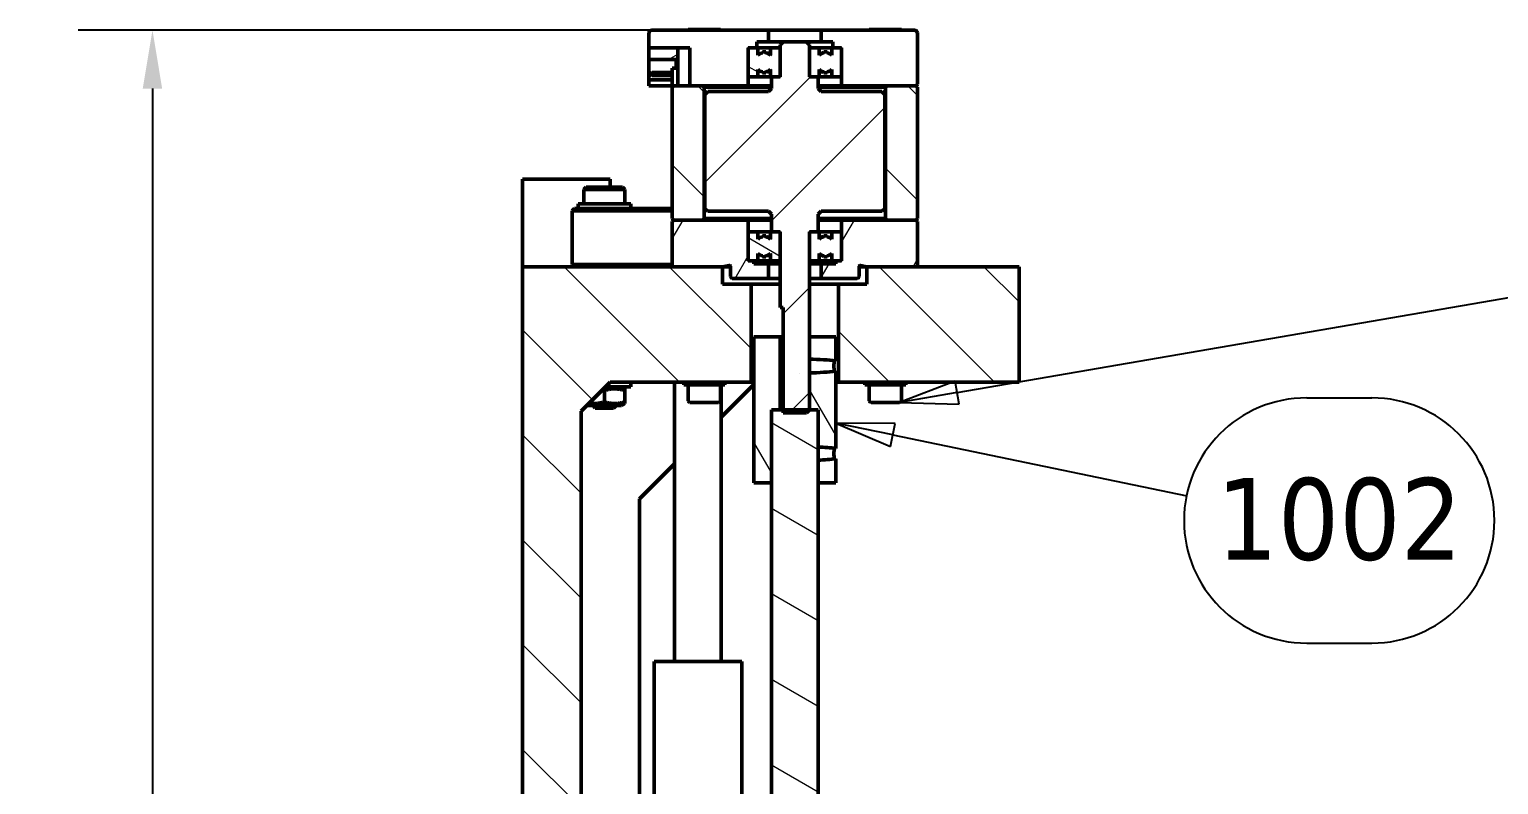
# Model space of a CAD drawing. Header units: millimetres. Extents: x -1205 to 1680, y -1175 to 1188.
# Drawn here: x 684.9 to 936.4, y 877 to 1006.4 of the extents above; entities that cross this region are included whole.
import ezdxf

# ---------------------------------------------------------------- set-up
doc = ezdxf.new("R2010")
doc.units = ezdxf.units.MM
doc.header["$LTSCALE"] = 4
for name, color, linetype, lineweight in [('Dimension (ISO)', 7, 'Continuous', 25), ('Hatch (ISO)', 7, 'Continuous', 18), ('Symbol (ISO)', 7, 'Continuous', 25), ('Visible (ISO)', 7, 'Continuous', 50)]:
    doc.layers.add(name, color=color, linetype=linetype, lineweight=lineweight)
doc.styles.add('Note Text (ISO)', font='tahoma.ttf')
doc.dimstyles.new('Default - Method 1b (ISO)', dxfattribs={"dimscale": 4, "dimtxt": 3.5, "dimasz": 2.5, "dimexe": 3.175, "dimexo": 0, "dimgap": 0.762, "dimtad": 1, "dimtoh": 1, "dimrnd": 1e-08, "dimtxsty": 'Note Text (ISO)', "dimcen": 0.09, "dimdle": 10, "dimclrd": 256, "dimclre": 256, "dimclrt": 256, "dimazin": 2, "dimtfac": 1, "dimtmove": 0, "dimatfit": 3, "dimfxl": 0, "dimtolj": 1, "dimlwd": -1, "dimlwe": -1, "dimarcsym": 0})
pattern_1 = [(150.0002, (0, 0), (-6.34995, -10.99855), [])]
pattern_2 = [(135.0002, (0, 0), (-8.98022, -8.98029), [])]

# ---------------------------------------------------------------- blocks, each defined once
blk = doc.blocks.new('Balloon19')
at = {"layer": 'Symbol (ISO)'}
for p, q in [((225.894, 235.813), (228.681, 235.813)), ((208.183, 234.227), (205.735, 234.734)), ((208.285, 234.717), (205.735, 234.734)), ((205.735, 234.734), (208.082, 233.738)), ((208.082, 233.738), (208.285, 234.717)), ((208.183, 234.227), (220.764, 231.624)), ((225.894, 225.313), (228.681, 225.313))]:
    blk.add_line(p, q, dxfattribs=at)
at = {"layer": 'Symbol (ISO)', "flags": 128}
blk.add_lwpolyline([(208.285, 234.717), (205.735, 234.734)], dxfattribs=at)
at = {"layer": 'Symbol (ISO)'}
for centre, start, end in [((225.894, 230.563), 90, 270), ((228.681, 230.563), 270, 90)]:
    blk.add_arc(centre, 5.25, start, end, dxfattribs=at)
blk.add_solid([(208.285, 234.717), (205.735, 234.734), (208.082, 233.738), (208.285, 234.717)], dxfattribs=at)
at = {"layer": 'Symbol (ISO)', "insert": (227.288, 230.6), "char_height": 3.5, "attachment_point": 5, "style": 'Note Text (ISO)'}
blk.add_mtext('1002', dxfattribs=at)
blk = doc.blocks.new('*D33')
at = {"layer": 'Defpoints', "color": 0}
for p in [(820.44, 1006.21), (705.97, 664.71), (848.54, 664.71)]:
    blk.add_point(p, dxfattribs=at)
at = {"layer": 'Dimension (ISO)'}
for p, q in [((820.44, 1006.21), (693.27, 1006.21)), ((705.97, 996.21), (705.97, 674.71)), ((848.54, 664.71), (693.27, 664.71))]:
    blk.add_line(p, q, dxfattribs=at)
for points in [[(704.3, 996.21), (707.63, 996.21), (705.97, 1006.21)], [(704.3, 674.71), (707.63, 674.71), (705.97, 664.71)]]:
    blk.add_solid(points, dxfattribs=at)
at = {"layer": 'Dimension (ISO)', "insert": (685.15, 812.48), "char_height": 14, "attachment_point": 1, "rotation": 90, "style": 'Note Text (ISO)'}
blk.add_mtext('\\A1;341,5', dxfattribs=at)
blk = doc.blocks.new('Balloon28')
at = {"layer": 'Symbol (ISO)'}
for p, q in [((241, 246.469), (243.794, 246.469)), ((254.294, 246.469), (257.081, 246.469)), ((210.937, 236.039), (235.828, 240.328)), ((210.852, 236.532), (208.473, 235.615)), ((211.021, 235.546), (210.852, 236.532)), ((210.937, 236.039), (208.473, 235.615)), ((241, 235.969), (243.794, 235.969)), ((254.294, 235.969), (257.081, 235.969)), ((208.473, 235.615), (211.021, 235.546))]:
    blk.add_line(p, q, dxfattribs=at)
at = {"layer": 'Symbol (ISO)', "flags": 128}
blk.add_lwpolyline([(210.852, 236.532), (208.473, 235.615)], dxfattribs=at)
at = {"layer": 'Symbol (ISO)'}
for centre, start, end in [((241, 241.219), 90, 270), ((243.794, 241.219), 270, 90), ((254.294, 241.219), 90, 270), ((257.081, 241.219), 270, 90)]:
    blk.add_arc(centre, 5.25, start, end, dxfattribs=at)
blk.add_solid([(210.852, 236.532), (208.473, 235.615), (211.021, 235.546), (210.852, 236.532)], dxfattribs=at)
at = {"layer": 'Symbol (ISO)', "char_height": 3.5, "attachment_point": 5, "style": 'Note Text (ISO)'}
for s, insert in [('2008', (242.397, 241.259)), ('2005', (255.687, 241.256))]:
    blk.add_mtext(s, dxfattribs=dict(at, insert=insert))

msp = doc.modelspace()

# ---------------------------------------------------------------- hatches: boundary and pattern name
at = {"layer": 'Hatch (ISO)'}
h = msp.add_hatch(dxfattribs=at)
h.set_pattern_fill('ANSI31', color=256, scale=101.6, style=0)
h.set_pattern_definition([(45, (0, 0), (-8.98026, 8.98026), [])])
h.paths.add_polyline_path([(811.941, 974.709), (811.941, 971.709), (813.441, 971.709), (813.441, 958.709), (813.941, 958.709), (813.941, 941.209), (813.941, 940.709), (817.941, 940.709), (818.441, 941.209), (818.441, 947.518), (818.441, 949.9), (818.441, 953.709), (818.441, 971.709), (819.941, 971.709), (819.941, 974.709), (820.441, 975.209), (830.841, 975.209), (831.341, 975.709), (831.341, 995.209), (830.841, 995.709), (820.441, 995.709), (819.941, 996.209), (819.941, 998.209), (818.441, 998.209), (818.441, 1003.709), (817.941, 1004.209), (813.941, 1004.209), (813.441, 1003.709), (813.441, 998.209), (811.941, 998.209), (811.941, 996.209), (811.441, 995.709), (801.041, 995.709), (800.541, 995.209), (800.541, 975.709), (801.041, 975.209), (811.441, 975.209)])
h = msp.add_hatch(dxfattribs=at)
h.set_pattern_fill('ANSI31', color=256, scale=101.6, angle=-14.99998, style=0)
h.set_pattern_definition([(30, (0, 0), (-6.35, 10.99852), [])])
h.paths.add_polyline_path([(790.941, 1003.209), (790.941, 1001.209), (795.641, 1001.209), (795.641, 999.709), (794.941, 999.709), (794.941, 996.709), (795.191, 996.709), (795.941, 996.709), (795.941, 1003.209)])
h = msp.add_hatch(dxfattribs=at)
h.set_pattern_fill('ANSI31', color=256, scale=101.6, angle=105.00025, style=0)
h.set_pattern_definition(pattern_1)
edge = h.paths.add_edge_path()
edge.add_line((820.091, 971.709), (819.941, 971.709))
edge.add_line((819.941, 971.709), (818.741, 971.709))
edge.add_ellipse((818.741, 971.409), major_axis=(-0.3, 0), ratio=1, start_angle=270, end_angle=360)
edge.add_line((818.441, 971.409), (818.441, 967.009))
edge.add_ellipse((818.741, 967.009), major_axis=(0, -0.3), ratio=1, start_angle=270, end_angle=360)
edge.add_line((818.741, 966.709), (820.091, 966.709))
edge.add_line((820.091, 966.709), (820.091, 967.979))
edge.add_ellipse((821.191, 969.209), major_axis=(1.23, -1.1), ratio=1, start_angle=270, end_angle=302.21625)
edge.add_line((820.916, 967.582), (820.916, 967.415))
edge.add_ellipse((821.191, 969.209), major_axis=(1.794, -0.275), ratio=1, start_angle=270, end_angle=287.42948)
edge.add_line((821.466, 967.415), (821.466, 967.582))
edge.add_ellipse((821.191, 969.209), major_axis=(1.627, 0.275), ratio=1, start_angle=270, end_angle=302.21625)
edge.add_line((822.291, 967.979), (822.291, 966.709))
edge.add_line((822.291, 966.709), (822.941, 966.709))
edge.add_line((822.941, 966.709), (823.641, 966.709))
edge.add_ellipse((823.641, 967.009), major_axis=(0.3, 0), ratio=1, start_angle=270, end_angle=360)
edge.add_line((823.941, 967.009), (823.941, 971.409))
edge.add_ellipse((823.641, 971.409), major_axis=(0, 0.3), ratio=1, start_angle=270, end_angle=360)
edge.add_line((823.641, 971.709), (822.291, 971.709))
edge.add_line((822.291, 971.709), (822.291, 970.439))
edge.add_ellipse((821.191, 969.209), major_axis=(-1.23, 1.1), ratio=1, start_angle=270, end_angle=302.21625)
edge.add_line((821.466, 970.836), (821.466, 971.003))
edge.add_ellipse((821.191, 969.209), major_axis=(-1.794, 0.275), ratio=1, start_angle=270, end_angle=287.42948)
edge.add_line((820.916, 971.003), (820.916, 970.836))
edge.add_ellipse((821.191, 969.209), major_axis=(-1.627, -0.275), ratio=1, start_angle=270, end_angle=302.21625)
edge.add_line((820.091, 970.439), (820.091, 971.709))
edge = h.paths.add_edge_path()
edge.add_ellipse((810.691, 969.209), major_axis=(1.23, -1.1), ratio=1, start_angle=270, end_angle=302.21625)
edge.add_line((810.416, 967.582), (810.416, 967.415))
edge.add_ellipse((810.691, 969.209), major_axis=(1.794, -0.275), ratio=1, start_angle=270, end_angle=287.42948)
edge.add_line((810.966, 967.415), (810.966, 967.582))
edge.add_ellipse((810.691, 969.209), major_axis=(1.627, 0.275), ratio=1, start_angle=270, end_angle=302.21625)
edge.add_line((811.791, 967.979), (811.791, 966.709))
edge.add_line((811.791, 966.709), (813.141, 966.709))
edge.add_ellipse((813.141, 967.009), major_axis=(0.3, 0), ratio=1, start_angle=270, end_angle=360)
edge.add_line((813.441, 967.009), (813.441, 971.409))
edge.add_ellipse((813.141, 971.409), major_axis=(0, 0.3), ratio=1, start_angle=270, end_angle=360)
edge.add_line((813.141, 971.709), (811.941, 971.709))
edge.add_line((811.941, 971.709), (811.791, 971.709))
edge.add_line((811.791, 971.709), (811.791, 970.439))
edge.add_ellipse((810.691, 969.209), major_axis=(-1.23, 1.1), ratio=1, start_angle=270, end_angle=302.21625)
edge.add_line((810.966, 970.836), (810.966, 971.003))
edge.add_ellipse((810.691, 969.209), major_axis=(-1.794, 0.275), ratio=1, start_angle=270, end_angle=287.42948)
edge.add_line((810.416, 971.003), (810.416, 970.836))
edge.add_ellipse((810.691, 969.209), major_axis=(-1.627, -0.275), ratio=1, start_angle=270, end_angle=302.21625)
edge.add_line((809.591, 970.439), (809.591, 971.709))
edge.add_line((809.591, 971.709), (808.241, 971.709))
edge.add_ellipse((808.241, 971.409), major_axis=(-0.3, 0), ratio=1, start_angle=270, end_angle=360)
edge.add_line((807.941, 971.409), (807.941, 967.009))
edge.add_ellipse((808.241, 967.009), major_axis=(0, -0.3), ratio=1, start_angle=270, end_angle=360)
edge.add_line((808.241, 966.709), (808.941, 966.709))
edge.add_line((808.941, 966.709), (809.591, 966.709))
edge.add_line((809.591, 966.709), (809.591, 967.979))
edge = h.paths.add_edge_path()
edge.add_line((811.791, 1003.209), (811.791, 1001.939))
edge.add_ellipse((810.691, 1000.709), major_axis=(-1.23, 1.1), ratio=1, start_angle=270, end_angle=302.21625)
edge.add_line((810.966, 1002.336), (810.966, 1002.503))
edge.add_ellipse((810.691, 1000.709), major_axis=(-1.794, 0.275), ratio=1, start_angle=270, end_angle=287.42948)
edge.add_line((810.416, 1002.503), (810.416, 1002.336))
edge.add_ellipse((810.691, 1000.709), major_axis=(-1.627, -0.275), ratio=1, start_angle=270, end_angle=302.21625)
edge.add_line((809.591, 1001.939), (809.591, 1003.209))
edge.add_line((809.591, 1003.209), (809.441, 1003.209))
edge.add_line((809.441, 1003.209), (808.241, 1003.209))
edge.add_ellipse((808.241, 1002.909), major_axis=(-0.3, 0), ratio=1, start_angle=270, end_angle=360)
edge.add_line((807.941, 1002.909), (807.941, 998.509))
edge.add_ellipse((808.241, 998.509), major_axis=(0, -0.3), ratio=1, start_angle=270, end_angle=360)
edge.add_line((808.241, 998.209), (809.591, 998.209))
edge.add_line((809.591, 998.209), (809.591, 999.479))
edge.add_ellipse((810.691, 1000.709), major_axis=(1.23, -1.1), ratio=1, start_angle=270, end_angle=302.21625)
edge.add_line((810.416, 999.082), (810.416, 998.915))
edge.add_ellipse((810.691, 1000.709), major_axis=(1.794, -0.275), ratio=1, start_angle=270, end_angle=287.42948)
edge.add_line((810.966, 998.915), (810.966, 999.082))
edge.add_ellipse((810.691, 1000.709), major_axis=(1.627, 0.275), ratio=1, start_angle=270, end_angle=302.21625)
edge.add_line((811.791, 999.479), (811.791, 998.209))
edge.add_line((811.791, 998.209), (811.941, 998.209))
edge.add_line((811.941, 998.209), (813.141, 998.209))
edge.add_ellipse((813.141, 998.509), major_axis=(0.3, 0), ratio=1, start_angle=270, end_angle=360)
edge.add_line((813.441, 998.509), (813.441, 1002.909))
edge.add_ellipse((813.141, 1002.909), major_axis=(0, 0.3), ratio=1, start_angle=270, end_angle=360)
edge.add_line((813.141, 1003.209), (811.791, 1003.209))
edge = h.paths.add_edge_path()
edge.add_line((820.091, 1001.939), (820.091, 1003.209))
edge.add_line((820.091, 1003.209), (818.741, 1003.209))
edge.add_ellipse((818.741, 1002.909), major_axis=(-0.3, 0), ratio=1, start_angle=270, end_angle=360)
edge.add_line((818.441, 1002.909), (818.441, 998.509))
edge.add_ellipse((818.741, 998.509), major_axis=(0, -0.3), ratio=1, start_angle=270, end_angle=360)
edge.add_line((818.741, 998.209), (819.941, 998.209))
edge.add_line((819.941, 998.209), (820.091, 998.209))
edge.add_line((820.091, 998.209), (820.091, 999.479))
edge.add_ellipse((821.191, 1000.709), major_axis=(1.23, -1.1), ratio=1, start_angle=270, end_angle=302.21625)
edge.add_line((820.916, 999.082), (820.916, 998.915))
edge.add_ellipse((821.191, 1000.709), major_axis=(1.794, -0.275), ratio=1, start_angle=270, end_angle=287.42948)
edge.add_line((821.466, 998.915), (821.466, 999.082))
edge.add_ellipse((821.191, 1000.709), major_axis=(1.627, 0.275), ratio=1, start_angle=270, end_angle=302.21625)
edge.add_line((822.291, 999.479), (822.291, 998.209))
edge.add_line((822.291, 998.209), (823.641, 998.209))
edge.add_ellipse((823.641, 998.509), major_axis=(0.3, 0), ratio=1, start_angle=270, end_angle=360)
edge.add_line((823.941, 998.509), (823.941, 1002.909))
edge.add_ellipse((823.641, 1002.909), major_axis=(0, 0.3), ratio=1, start_angle=270, end_angle=360)
edge.add_line((823.641, 1003.209), (822.441, 1003.209))
edge.add_line((822.441, 1003.209), (822.291, 1003.209))
edge.add_line((822.291, 1003.209), (822.291, 1001.939))
edge.add_ellipse((821.191, 1000.709), major_axis=(-1.23, 1.1), ratio=1, start_angle=270, end_angle=302.21625)
edge.add_line((821.466, 1002.336), (821.466, 1002.503))
edge.add_ellipse((821.191, 1000.709), major_axis=(-1.794, 0.275), ratio=1, start_angle=270, end_angle=287.42948)
edge.add_line((820.916, 1002.503), (820.916, 1002.336))
edge.add_ellipse((821.191, 1000.709), major_axis=(-1.627, -0.275), ratio=1, start_angle=270, end_angle=302.21625)
h = msp.add_hatch(dxfattribs=at)
h.set_pattern_fill('ANSI31', color=256, scale=101.6, angle=90.00021, style=0)
h.set_pattern_definition(pattern_2)
h.paths.add_polyline_path([(795.191, 973.709), (800.191, 973.709), (800.441, 973.959), (800.441, 996.459), (800.191, 996.709), (797.941, 996.709), (795.941, 996.709), (795.191, 996.709), (794.941, 996.459), (794.941, 973.959)])
h.paths.add_polyline_path([(831.691, 973.709), (836.691, 973.709), (836.941, 973.959), (836.941, 996.459), (836.691, 996.709), (831.691, 996.709), (831.441, 996.459), (831.441, 973.959)])
h = msp.add_hatch(dxfattribs=at)
h.set_pattern_fill('ANSI31', color=256, scale=101.6, angle=14.99998, style=0)
h.set_pattern_definition([(60, (0, 0), (-10.99852, 6.35), [])])
edge = h.paths.add_edge_path()
edge.add_line((805.241, 963.709), (811.141, 963.709))
edge.add_ellipse((811.141, 964.009), major_axis=(0.3, 0), ratio=1, start_angle=270, end_angle=360)
edge.add_line((811.441, 964.009), (811.441, 966.209))
edge.add_line((811.441, 966.209), (808.941, 966.209))
edge.add_line((808.941, 966.209), (808.941, 966.709))
edge.add_line((808.941, 966.709), (808.241, 966.709))
edge.add_line((808.241, 966.709), (807.941, 966.709))
edge.add_line((807.941, 966.709), (807.941, 967.009))
edge.add_line((807.941, 967.009), (807.941, 971.409))
edge.add_line((807.941, 971.409), (807.941, 973.709))
edge.add_line((807.941, 973.709), (800.191, 973.709))
edge.add_line((800.191, 973.709), (795.191, 973.709))
edge.add_line((795.191, 973.709), (794.941, 973.459))
edge.add_line((794.941, 973.459), (794.941, 966.009))
edge.add_ellipse((795.241, 966.009), major_axis=(0, -0.3), ratio=1, start_angle=270, end_angle=360)
edge.add_line((795.241, 965.709), (803.589, 965.709))
edge.add_line((803.589, 965.709), (804.707, 965.906))
edge.add_ellipse((804.841, 965.828), major_axis=(-0.135, 0.078), ratio=1, start_angle=0, end_angle=160.00002)
edge.add_line((804.941, 965.709), (804.941, 964.009))
edge.add_ellipse((805.241, 964.009), major_axis=(0, -0.3), ratio=1, start_angle=270, end_angle=360)
edge = h.paths.add_edge_path()
edge.add_line((820.741, 963.709), (826.641, 963.709))
edge.add_ellipse((826.641, 964.009), major_axis=(0.3, 0), ratio=1, start_angle=270, end_angle=360)
edge.add_line((826.941, 964.009), (826.941, 965.709))
edge.add_ellipse((827.041, 965.828), major_axis=(-0.1, -0.119), ratio=1, start_angle=0, end_angle=160.00002)
edge.add_line((827.176, 965.906), (828.293, 965.709))
edge.add_line((828.293, 965.709), (836.641, 965.709))
edge.add_ellipse((836.641, 966.009), major_axis=(0.3, 0), ratio=1, start_angle=270, end_angle=360)
edge.add_line((836.941, 966.009), (836.941, 973.459))
edge.add_line((836.941, 973.459), (836.691, 973.709))
edge.add_line((836.691, 973.709), (831.691, 973.709))
edge.add_line((831.691, 973.709), (823.941, 973.709))
edge.add_line((823.941, 973.709), (823.941, 971.409))
edge.add_line((823.941, 971.409), (823.941, 967.009))
edge.add_line((823.941, 967.009), (823.941, 966.709))
edge.add_line((823.941, 966.709), (823.641, 966.709))
edge.add_line((823.641, 966.709), (822.941, 966.709))
edge.add_line((822.941, 966.709), (822.941, 966.209))
edge.add_line((822.941, 966.209), (820.441, 966.209))
edge.add_line((820.441, 966.209), (820.441, 964.009))
edge.add_ellipse((820.741, 964.009), major_axis=(0, -0.3), ratio=1, start_angle=270, end_angle=360)
h = msp.add_hatch(dxfattribs=at)
h.set_pattern_fill('ANSI31', color=256, scale=101.6, angle=90.00021, style=0)
h.set_pattern_definition(pattern_2)
h.paths.add_polyline_path([(820.941, 763.209), (823.641, 763.209), (824.091, 763.209), (824.9, 763.209), (824.9, 782.959), (820.941, 782.959)])
h.paths.add_polyline_path([(823.441, 962.709), (823.441, 945.959), (854.343, 945.959), (854.343, 965.709), (828.293, 965.709), (828.293, 962.709)])
h.paths.add_polyline_path([(808.241, 763.209), (810.941, 763.209), (810.941, 782.959), (784.343, 782.959), (779.343, 787.959), (779.343, 940.959), (784.343, 945.959), (808.441, 945.959), (808.441, 962.709), (803.589, 962.709), (803.589, 965.709), (769.343, 965.709), (769.343, 763.209), (798.441, 763.209), (807.791, 763.209)])
h = msp.add_hatch(dxfattribs=at)
h.set_pattern_fill('ANSI31', color=256, scale=101.6, angle=75.00018, style=0)
h.set_pattern_definition([(120.0002, (0, 0), (-10.9985, -6.35003), [])])
edge = h.paths.add_edge_path()
edge.add_ellipse((815.941, 933.709), major_axis=(10.087, 0), ratio=0.1218875, start_angle=293.36227, end_angle=313.94368)
edge.add_line((822.941, 932.823), (822.941, 928.709))
edge.add_line((822.941, 928.709), (819.941, 928.709))
edge.add_line((819.941, 928.709), (819.941, 932.58))
edge = h.paths.add_edge_path()
edge.add_ellipse((815.941, 948.709), major_axis=(10.087, 0), ratio=0.1218875, start_angle=46.05632, end_angle=75.65029)
edge.add_line((818.441, 949.9), (818.441, 953.709))
edge.add_line((818.441, 953.709), (822.941, 953.709))
edge.add_line((822.941, 953.709), (822.941, 949.594))
edge = h.paths.add_edge_path()
edge.add_line((818.441, 941.209), (819.941, 941.209))
edge.add_line((819.941, 941.209), (819.941, 934.837))
edge.add_ellipse((815.941, 933.709), major_axis=(10.087, 0), ratio=0.1218875, start_angle=46.05632, end_angle=66.63773, ccw=False)
edge.add_line((822.941, 934.594), (822.941, 947.823))
edge.add_ellipse((815.941, 948.709), major_axis=(10.087, 0), ratio=0.1218875, start_angle=284.34971, end_angle=313.94368, ccw=False)
edge.add_line((818.441, 947.518), (818.441, 941.209))
h.paths.add_polyline_path([(808.941, 953.709), (808.941, 928.709), (811.941, 928.709), (811.941, 941.209), (813.441, 941.209), (813.441, 953.709)])
h = msp.add_hatch(dxfattribs=at)
h.set_pattern_fill('ANSI31', color=256, scale=101.6, angle=105.00025, style=0)
h.set_pattern_definition(pattern_1)
h.paths.add_polyline_path([(811.941, 758.209), (811.941, 756.209), (819.941, 756.209), (819.941, 758.209)])
h.paths.add_polyline_path([(819.941, 763.209), (819.941, 859.05), (819.941, 859.885), (819.941, 861.05), (819.941, 861.885), (819.941, 863.05), (819.941, 863.885), (819.941, 865.05), (819.941, 865.885), (819.941, 867.05), (819.941, 867.885), (819.941, 869.05), (819.941, 869.885), (819.941, 871.05), (819.941, 871.885), (819.941, 873.05), (819.941, 873.101), (819.941, 941.209), (811.941, 941.209), (811.941, 872.885), (811.941, 872.05), (811.941, 870.885), (811.941, 870.05), (811.941, 868.885), (811.941, 868.05), (811.941, 866.885), (811.941, 866.05), (811.941, 864.885), (811.941, 864.05), (811.941, 862.885), (811.941, 862.05), (811.941, 860.885), (811.941, 860.05), (811.941, 858.885), (811.941, 858.101), (811.941, 763.209)])

# ---------------------------------------------------------------- linework, layer by layer
at = {"layer": 'Visible (ISO)'}
for p, q in [((811.441, 1006.209), (791.441, 1006.209)), ((803.191, 1006.359), (797.691, 1006.359)), ((797.691, 1006.209), (797.691, 1006.359)), ((803.191, 1006.209), (803.191, 1006.359)), ((811.441, 1004.209), (811.441, 1006.209)), ((820.441, 1006.209), (811.441, 1006.209)), ((836.441, 1006.209), (820.441, 1006.209)), ((820.441, 1006.209), (820.441, 1004.209)), ((834.191, 1006.359), (828.691, 1006.359)), ((828.691, 1006.209), (828.691, 1006.359)), ((834.191, 1006.209), (834.191, 1006.359)), ((790.941, 1005.709), (790.941, 1003.209)), ((809.441, 1003.209), (809.441, 1004.209)), ((809.441, 1004.209), (811.441, 1004.209)), ((813.941, 1004.209), (811.441, 1004.209)), ((813.941, 1004.209), (813.441, 1003.709)), ((813.441, 1003.709), (813.441, 998.209)), ((817.941, 1004.209), (813.941, 1004.209)), ((820.441, 1004.209), (817.941, 1004.209)), ((818.441, 1003.709), (817.941, 1004.209)), ((818.441, 998.209), (818.441, 1003.709)), ((820.441, 1004.209), (822.441, 1004.209)), ((822.441, 1004.209), (822.441, 1003.209)), ((836.941, 996.959), (836.941, 1005.709)), ((790.941, 1003.209), (797.941, 1003.209)), ((790.941, 1003.209), (790.941, 1001.209)), ((795.941, 1003.209), (790.941, 1003.209)), ((790.941, 1001.209), (795.641, 1001.209)), ((790.941, 997.709), (790.941, 1001.209)), ((795.641, 1001.209), (795.641, 999.709)), ((795.941, 996.709), (795.941, 1003.209)), ((797.941, 1003.209), (797.941, 996.709)), ((807.941, 996.709), (807.941, 1003.209)), ((807.941, 1003.209), (809.441, 1003.209)), ((807.941, 1002.909), (807.941, 998.509)), ((809.591, 1003.209), (808.241, 1003.209)), ((809.591, 1001.939), (809.591, 1003.209)), ((809.591, 1003.209), (811.791, 1003.209)), ((810.416, 1002.503), (810.416, 1002.336)), ((810.966, 1002.336), (810.966, 1002.503)), ((811.791, 1003.209), (811.791, 1001.939)), ((813.141, 1003.209), (811.791, 1003.209)), ((813.141, 1003.209), (813.441, 1003.209)), ((813.441, 998.509), (813.441, 1002.909)), ((818.441, 1003.209), (818.741, 1003.209)), ((818.441, 1002.909), (818.441, 998.509)), ((820.091, 1003.209), (818.741, 1003.209)), ((820.091, 1001.939), (820.091, 1003.209)), ((820.091, 1003.209), (822.291, 1003.209)), ((820.916, 1002.503), (820.916, 1002.336)), ((821.466, 1002.336), (821.466, 1002.503)), ((823.641, 1003.209), (822.291, 1003.209)), ((822.291, 1003.209), (822.291, 1001.939)), ((822.441, 1003.209), (823.941, 1003.209)), ((823.941, 1003.209), (823.941, 996.709)), ((823.941, 998.509), (823.941, 1002.909)), ((791.441, 998.559), (791.441, 998.859)), ((791.541, 998.959), (794.941, 998.959)), ((795.641, 999.709), (794.941, 999.709)), ((794.941, 999.709), (794.941, 996.709)), ((809.591, 998.209), (809.591, 999.479)), ((810.416, 999.082), (810.416, 998.915)), ((810.966, 998.915), (810.966, 999.082)), ((811.791, 999.479), (811.791, 998.209)), ((820.091, 998.209), (820.091, 999.479)), ((820.916, 999.082), (820.916, 998.915)), ((821.466, 998.915), (821.466, 999.082)), ((822.291, 999.479), (822.291, 998.209)), ((790.941, 997.709), (790.941, 996.709)), ((794.941, 997.709), (790.941, 997.709)), ((794.941, 996.709), (790.941, 996.709)), ((791.541, 998.459), (794.941, 998.459)), ((795.191, 996.709), (794.941, 996.459)), ((794.941, 996.709), (795.941, 996.709)), ((794.941, 996.459), (794.941, 973.959)), ((800.191, 996.709), (795.191, 996.709)), ((797.941, 996.709), (807.941, 996.709)), ((800.441, 996.459), (800.191, 996.709)), ((800.441, 973.959), (800.441, 996.459)), ((800.441, 996.459), (811.941, 996.459)), ((811.941, 996.709), (807.941, 996.709)), ((808.241, 998.209), (809.591, 998.209)), ((809.591, 998.209), (811.791, 998.209)), ((811.941, 996.209), (811.441, 995.709)), ((811.791, 998.209), (813.141, 998.209)), ((813.441, 998.209), (811.941, 998.209)), ((811.941, 998.209), (811.941, 996.209)), ((819.941, 998.209), (818.441, 998.209)), ((818.741, 998.209), (820.091, 998.209)), ((819.941, 996.209), (819.941, 998.209)), ((823.941, 996.709), (819.941, 996.709)), ((819.941, 996.459), (831.441, 996.459)), ((820.441, 995.709), (819.941, 996.209)), ((820.091, 998.209), (822.291, 998.209)), ((822.291, 998.209), (823.641, 998.209)), ((823.941, 996.709), (836.691, 996.709)), ((831.691, 996.709), (831.441, 996.459)), ((831.441, 996.459), (831.441, 973.959)), ((836.691, 996.709), (831.691, 996.709)), ((836.691, 996.709), (836.941, 996.959)), ((836.941, 996.459), (836.691, 996.709)), ((836.941, 973.959), (836.941, 996.459)), ((801.041, 995.709), (800.541, 995.209)), ((800.541, 995.209), (800.541, 975.709)), ((811.441, 995.709), (801.041, 995.709)), ((830.841, 995.709), (820.441, 995.709)), ((831.341, 995.209), (830.841, 995.709)), ((831.341, 975.709), (831.341, 995.209)), ((769.343, 973.209), (769.343, 980.709)), ((769.343, 980.709), (784.343, 980.709)), ((780.243, 979.309), (779.843, 978.909)), ((779.843, 978.909), (786.843, 978.909)), ((779.843, 978.909), (779.843, 976.509)), ((786.443, 979.309), (780.243, 979.309)), ((784.343, 980.709), (784.343, 979.309)), ((786.443, 979.309), (786.843, 978.909)), ((786.843, 978.909), (786.843, 976.509)), ((778.843, 976.509), (787.843, 976.509)), ((778.843, 975.709), (778.843, 976.509)), ((787.843, 975.709), (787.843, 976.509)), ((778.243, 975.709), (777.843, 975.309)), ((777.843, 975.309), (781.961, 975.309)), ((777.843, 966.109), (777.843, 975.309)), ((782.062, 975.709), (778.243, 975.709)), ((794.941, 975.309), (781.961, 975.309)), ((782.062, 975.709), (794.941, 975.709)), ((794.941, 973.959), (795.191, 973.709)), ((795.191, 973.709), (794.941, 973.459)), ((795.191, 973.709), (800.191, 973.709)), ((807.941, 973.709), (795.191, 973.709)), ((800.191, 973.709), (800.441, 973.959)), ((811.941, 973.959), (800.441, 973.959)), ((800.541, 975.709), (801.041, 975.209)), ((801.041, 975.209), (811.441, 975.209)), ((807.941, 966.709), (807.941, 973.709)), ((811.941, 973.709), (807.941, 973.709)), ((811.441, 975.209), (811.941, 974.709)), ((811.941, 974.709), (811.941, 971.709)), ((819.941, 974.709), (820.441, 975.209)), ((819.941, 971.709), (819.941, 974.709)), ((831.441, 973.959), (819.941, 973.959)), ((823.941, 973.709), (819.941, 973.709)), ((820.441, 975.209), (830.841, 975.209)), ((836.691, 973.709), (823.941, 973.709)), ((823.941, 973.709), (823.941, 966.709)), ((830.841, 975.209), (831.341, 975.709)), ((831.441, 973.959), (831.691, 973.709)), ((831.691, 973.709), (836.691, 973.709)), ((836.691, 973.709), (836.941, 973.959)), ((836.941, 973.459), (836.691, 973.709)), ((769.343, 973.209), (769.343, 965.709)), ((794.941, 973.459), (794.941, 966.009)), ((807.941, 971.409), (807.941, 967.009)), ((809.591, 971.709), (808.241, 971.709)), ((809.591, 970.439), (809.591, 971.709)), ((809.591, 971.709), (811.791, 971.709)), ((810.416, 971.003), (810.416, 970.836)), ((810.966, 970.836), (810.966, 971.003)), ((813.141, 971.709), (811.791, 971.709)), ((811.791, 971.709), (811.791, 970.439)), ((811.941, 971.709), (813.441, 971.709)), ((813.441, 971.709), (813.441, 958.709)), ((813.441, 967.009), (813.441, 971.409)), ((818.441, 941.209), (818.441, 971.709)), ((818.441, 971.709), (819.941, 971.709)), ((818.441, 971.409), (818.441, 967.009)), ((820.091, 971.709), (818.741, 971.709)), ((820.091, 970.439), (820.091, 971.709)), ((820.091, 971.709), (822.291, 971.709)), ((820.916, 971.003), (820.916, 970.836)), ((821.466, 970.836), (821.466, 971.003)), ((822.291, 971.709), (822.291, 970.439)), ((823.641, 971.709), (822.291, 971.709)), ((823.941, 967.009), (823.941, 971.409)), ((836.941, 966.009), (836.941, 973.459)), ((781.961, 966.109), (777.843, 966.109)), ((778.243, 965.709), (777.843, 966.109)), ((781.961, 966.109), (794.941, 966.109)), ((808.941, 966.709), (807.941, 966.709)), ((808.241, 966.709), (809.591, 966.709)), ((808.941, 966.209), (808.941, 966.709)), ((811.441, 966.209), (808.941, 966.209)), ((809.591, 966.709), (809.591, 967.979)), ((809.591, 966.709), (811.791, 966.709)), ((810.416, 967.582), (810.416, 967.415)), ((810.966, 967.415), (810.966, 967.582)), ((811.441, 964.009), (811.441, 966.209)), ((813.441, 966.209), (811.441, 966.209)), ((811.791, 967.979), (811.791, 966.709)), ((811.791, 966.709), (813.141, 966.709)), ((813.141, 966.709), (813.441, 966.709)), ((818.441, 966.709), (818.741, 966.709)), ((820.441, 966.209), (818.441, 966.209)), ((818.741, 966.709), (820.091, 966.709)), ((820.091, 966.709), (820.091, 967.979)), ((820.091, 966.709), (822.291, 966.709)), ((822.941, 966.209), (820.441, 966.209)), ((820.441, 966.209), (820.441, 964.009)), ((820.916, 967.582), (820.916, 967.415)), ((821.466, 967.415), (821.466, 967.582)), ((822.291, 967.979), (822.291, 966.709)), ((822.291, 966.709), (823.641, 966.709)), ((823.941, 966.709), (822.941, 966.709)), ((822.941, 966.709), (822.941, 966.209)), ((803.589, 965.709), (769.343, 965.709)), ((769.343, 965.709), (769.343, 763.209)), ((795.241, 965.709), (803.589, 965.709)), ((803.589, 965.709), (804.707, 965.906)), ((804.941, 965.709), (803.589, 965.709)), ((803.589, 962.709), (803.589, 965.709)), ((803.589, 965.709), (804.941, 965.709)), ((804.941, 965.709), (804.941, 964.009)), ((805.241, 963.709), (811.141, 963.709)), ((813.441, 963.709), (811.141, 963.709)), ((820.741, 963.709), (818.441, 963.709)), ((820.741, 963.709), (826.641, 963.709)), ((826.941, 964.009), (826.941, 965.709)), ((828.293, 965.709), (826.941, 965.709)), ((826.941, 965.709), (828.293, 965.709)), ((827.176, 965.906), (828.293, 965.709)), ((828.293, 965.709), (836.641, 965.709)), ((854.343, 965.709), (828.293, 965.709)), ((828.293, 965.709), (828.293, 962.709)), ((854.343, 945.959), (854.343, 965.709)), ((808.441, 962.709), (803.589, 962.709)), ((808.441, 945.959), (808.441, 962.709)), ((808.441, 962.709), (813.441, 962.709)), ((818.441, 962.709), (823.441, 962.709)), ((823.441, 962.709), (823.441, 945.959)), ((828.293, 962.709), (823.441, 962.709)), ((813.441, 958.709), (813.941, 958.709)), ((813.941, 958.709), (813.941, 940.709)), ((808.941, 953.709), (808.941, 928.709)), ((813.441, 953.709), (808.941, 953.709)), ((813.441, 941.209), (813.441, 953.709)), ((813.441, 953.709), (813.941, 953.709)), ((822.941, 953.709), (818.441, 953.709)), ((818.441, 953.709), (818.441, 949.9)), ((822.941, 949.594), (822.941, 953.709)), ((779.343, 940.959), (784.343, 945.959)), ((784.323, 945.938), (787.843, 945.938)), ((784.343, 945.959), (808.441, 945.959)), ((785.343, 945.959), (785.343, 945.938)), ((787.843, 945.138), (787.843, 945.938)), ((795.343, 898.101), (795.343, 945.959)), ((796.941, 945.459), (796.941, 945.959)), ((803.941, 945.459), (803.941, 945.959)), ((808.941, 945.959), (808.441, 945.959)), ((818.441, 947.518), (818.441, 941.209)), ((822.941, 934.594), (822.941, 947.823)), ((823.441, 945.959), (822.941, 945.959)), ((823.441, 945.959), (854.343, 945.959)), ((827.941, 945.459), (827.941, 945.959)), ((834.941, 945.459), (834.941, 945.959)), ((783.343, 944.479), (783.343, 942.597)), ((783.523, 945.138), (787.843, 945.138)), ((786.243, 945.138), (786.843, 944.792)), ((786.843, 944.792), (786.843, 944.479)), ((786.843, 944.479), (786.843, 942.597)), ((796.941, 945.459), (803.941, 945.459)), ((797.691, 942.759), (797.691, 945.459)), ((803.191, 942.759), (803.191, 945.459)), ((808.941, 945.557), (803.343, 939.959)), ((803.343, 898.101), (803.343, 945.459)), ((827.941, 945.459), (834.941, 945.459)), ((828.691, 942.759), (828.691, 945.459)), ((834.191, 942.759), (834.191, 945.459)), ((779.343, 787.959), (779.343, 940.959)), ((780.443, 941.938), (780.367, 941.982)), ((780.443, 941.938), (786.243, 941.938)), ((781.773, 941.509), (781.343, 941.938)), ((784.914, 941.509), (781.773, 941.509)), ((784.914, 941.509), (785.343, 941.938)), ((786.243, 941.938), (786.843, 942.285)), ((786.843, 942.597), (786.843, 942.285)), ((802.891, 942.459), (797.991, 942.459)), ((811.941, 928.709), (811.941, 941.209)), ((811.941, 941.209), (813.441, 941.209)), ((811.941, 941.209), (811.941, 763.209)), ((819.941, 941.209), (811.941, 941.209)), ((817.941, 940.709), (818.441, 941.209)), ((818.441, 941.209), (819.941, 941.209)), ((819.941, 941.209), (819.941, 934.837)), ((819.941, 763.209), (819.941, 941.209)), ((833.891, 942.459), (828.991, 942.459)), ((813.941, 940.709), (817.941, 940.709)), ((795.343, 931.959), (789.343, 925.959)), ((819.941, 932.58), (819.941, 928.709)), ((822.941, 928.709), (822.941, 932.823)), ((808.941, 928.709), (811.941, 928.709)), ((819.941, 928.709), (822.941, 928.709)), ((789.343, 872.401), (789.343, 925.959)), ((806.843, 898.101), (791.843, 898.101)), ((791.843, 872.401), (791.843, 898.101)), ((806.843, 872.401), (806.843, 898.101))]:
    msp.add_line(p, q, dxfattribs=at)
for centre, radius, start, end in [((791.441, 1005.709), 0.5, 90, 180), ((836.441, 1005.709), 0.5, 0, 90), ((808.241, 1002.909), 0.3, 90, 180), ((810.691, 1000.709), 1.65, 99.59407, 131.81031), ((810.691, 1000.709), 1.815, 81.28526, 98.71474), ((810.691, 1000.709), 1.65, 48.18969, 80.40593), ((813.141, 1002.909), 0.3, 0, 90), ((818.741, 1002.909), 0.3, 90, 180), ((821.191, 1000.709), 1.65, 99.59407, 131.81031), ((821.191, 1000.709), 1.815, 81.28526, 98.71474), ((821.191, 1000.709), 1.65, 48.18969, 80.40593), ((823.641, 1002.909), 0.3, 0, 90), ((791.541, 998.859), 0.1, 90, 180), ((810.691, 1000.709), 1.65, 228.18969, 260.40593), ((810.691, 1000.709), 1.815, 261.28526, 278.71474), ((810.691, 1000.709), 1.65, 279.59407, 311.81031), ((821.191, 1000.709), 1.65, 228.18969, 260.40593), ((821.191, 1000.709), 1.815, 261.28526, 278.71474), ((821.191, 1000.709), 1.65, 279.59407, 311.81031), ((791.541, 998.559), 0.1, 180, 270), ((808.241, 998.509), 0.3, 180, 270), ((813.141, 998.509), 0.3, 270, 0), ((818.741, 998.509), 0.3, 180, 270), ((823.641, 998.509), 0.3, 270, 0), ((808.241, 971.409), 0.3, 90, 180), ((810.691, 969.209), 1.815, 81.28526, 98.71474), ((813.141, 971.409), 0.3, 0, 90), ((818.741, 971.409), 0.3, 90, 180), ((821.191, 969.209), 1.815, 81.28526, 98.71474), ((823.641, 971.409), 0.3, 0, 90), ((810.691, 969.209), 1.65, 99.59407, 131.81031), ((810.691, 969.209), 1.65, 48.18969, 80.40593), ((821.191, 969.209), 1.65, 99.59407, 131.81031), ((821.191, 969.209), 1.65, 48.18969, 80.40593), ((795.241, 966.009), 0.3, 180, 270), ((808.241, 967.009), 0.3, 180, 270), ((810.691, 969.209), 1.65, 228.18969, 260.40593), ((810.691, 969.209), 1.815, 261.28526, 278.71474), ((810.691, 969.209), 1.65, 279.59407, 311.81031), ((813.141, 967.009), 0.3, 270, 0), ((818.741, 967.009), 0.3, 180, 270), ((821.191, 969.209), 1.65, 228.18969, 260.40593), ((821.191, 969.209), 1.815, 261.28526, 278.71474), ((821.191, 969.209), 1.65, 279.59407, 311.81031), ((823.641, 967.009), 0.3, 270, 0), ((836.641, 966.009), 0.3, 270, 0), ((804.741, 965.709), 0.2, 0, 99.99999), ((805.241, 964.009), 0.3, 180, 270), ((811.141, 964.009), 0.3, 270, 0), ((820.741, 964.009), 0.3, 180, 270), ((826.641, 964.009), 0.3, 270, 0), ((827.141, 965.709), 0.2, 80.00001, 180), ((797.991, 942.759), 0.3, 180, 270), ((802.891, 942.759), 0.3, 270, 0), ((828.991, 942.759), 0.3, 180, 270), ((833.891, 942.759), 0.3, 270, 0)]:
    msp.add_arc(centre, radius, start, end, dxfattribs=at)
for centre, start_param, end_param in [((815.941, 948.709), 0.8038344, 1.3203466), ((815.941, 948.709), 4.9628387, 5.479351), ((815.941, 933.709), 0.8038344, 1.1630478), ((815.941, 933.709), 5.1201375, 5.479351)]:
    msp.add_ellipse(centre, major_axis=(10.087, 0), ratio=0.1218875, start_param=start_param, end_param=end_param, dxfattribs=at)
for points, knots in [([(810.966, 1002.503), (810.966, 1002.503), (810.973, 1002.483), (810.996, 1002.413), (811.009, 1002.372), (811.024, 1002.325)], [0.269733178, 0.269733178, 0.269733178, 0.269733178, 0.312916135, 0.312916135, 0.343928571, 0.343928571, 0.343928571, 0.343928571]), ([(811.791, 1002.469), (811.764, 1002.461), (811.737, 1002.452), (811.608, 1002.399), (811.514, 1002.334), (811.42, 1002.243), (811.403, 1002.224), (811.386, 1002.205)], [-0.237572678, -0.237572678, -0.237572678, -0.237572678, -0.225835055, -0.225835055, -0.179910748, -0.179910748, -0.169805364, -0.169805364, -0.169805364, -0.169805364]), ([(820.496, 1002.205), (820.48, 1002.224), (820.463, 1002.243), (820.368, 1002.334), (820.275, 1002.399), (820.145, 1002.452), (820.119, 1002.461), (820.091, 1002.469)], [-0.373713358, -0.373713358, -0.373713358, -0.373713358, -0.363607974, -0.363607974, -0.317683667, -0.317683667, -0.305946045, -0.305946045, -0.305946045, -0.305946045]), ([(820.916, 1002.503), (820.916, 1002.503), (820.909, 1002.483), (820.886, 1002.413), (820.873, 1002.372), (820.858, 1002.325)], [-0.269733178, -0.269733178, -0.269733178, -0.269733178, -0.226550222, -0.226550222, -0.195537786, -0.195537786, -0.195537786, -0.195537786]), ([(811.024, 999.093), (811.009, 999.045), (810.996, 999.005), (810.973, 998.934), (810.966, 998.915), (810.966, 998.915)], [0.735004143, 0.735004143, 0.735004143, 0.735004143, 0.766016579, 0.766016579, 0.809199535, 0.809199535, 0.809199535, 0.809199535]), ([(811.386, 999.212), (811.403, 999.193), (811.42, 999.175), (811.514, 999.083), (811.608, 999.019), (811.737, 998.966), (811.764, 998.956), (811.791, 998.949)], [-0.91723208, -0.91723208, -0.91723208, -0.91723208, -0.907126696, -0.907126696, -0.86120239, -0.86120239, -0.849464767, -0.849464767, -0.849464767, -0.849464767]), ([(820.091, 998.949), (820.119, 998.956), (820.145, 998.966), (820.275, 999.019), (820.368, 999.083), (820.463, 999.175), (820.48, 999.193), (820.496, 999.212)], [-0.7810914, -0.7810914, -0.7810914, -0.7810914, -0.769353777, -0.769353777, -0.723429471, -0.723429471, -0.713324086, -0.713324086, -0.713324086, -0.713324086]), ([(820.858, 999.093), (820.873, 999.045), (820.886, 999.005), (820.909, 998.934), (820.916, 998.915), (820.916, 998.915)], [-0.883394928, -0.883394928, -0.883394928, -0.883394928, -0.852382492, -0.852382492, -0.809199535, -0.809199535, -0.809199535, -0.809199535]), ([(810.966, 971.003), (810.966, 971.003), (810.973, 970.983), (810.996, 970.913), (811.009, 970.872), (811.024, 970.825)], [0.269733178, 0.269733178, 0.269733178, 0.269733178, 0.312916135, 0.312916135, 0.343928571, 0.343928571, 0.343928571, 0.343928571]), ([(811.791, 970.969), (811.764, 970.961), (811.737, 970.952), (811.608, 970.899), (811.514, 970.834), (811.42, 970.743), (811.403, 970.724), (811.386, 970.705)], [-0.237572678, -0.237572678, -0.237572678, -0.237572678, -0.225835055, -0.225835055, -0.179910748, -0.179910748, -0.169805364, -0.169805364, -0.169805364, -0.169805364]), ([(820.496, 970.705), (820.48, 970.724), (820.463, 970.743), (820.368, 970.834), (820.275, 970.899), (820.145, 970.952), (820.119, 970.961), (820.091, 970.969)], [-0.373713358, -0.373713358, -0.373713358, -0.373713358, -0.363607974, -0.363607974, -0.317683667, -0.317683667, -0.305946045, -0.305946045, -0.305946045, -0.305946045]), ([(820.916, 971.003), (820.916, 971.003), (820.909, 970.983), (820.886, 970.913), (820.873, 970.872), (820.858, 970.825)], [-0.269733178, -0.269733178, -0.269733178, -0.269733178, -0.226550222, -0.226550222, -0.195537786, -0.195537786, -0.195537786, -0.195537786]), ([(811.024, 967.593), (811.009, 967.545), (810.996, 967.505), (810.973, 967.434), (810.966, 967.415), (810.966, 967.415)], [0.735004143, 0.735004143, 0.735004143, 0.735004143, 0.766016579, 0.766016579, 0.809199535, 0.809199535, 0.809199535, 0.809199535]), ([(811.386, 967.712), (811.403, 967.693), (811.42, 967.675), (811.514, 967.583), (811.608, 967.519), (811.737, 967.466), (811.764, 967.456), (811.791, 967.449)], [-0.91723208, -0.91723208, -0.91723208, -0.91723208, -0.907126696, -0.907126696, -0.86120239, -0.86120239, -0.849464767, -0.849464767, -0.849464767, -0.849464767]), ([(820.091, 967.449), (820.119, 967.456), (820.145, 967.466), (820.275, 967.519), (820.368, 967.583), (820.463, 967.675), (820.48, 967.693), (820.496, 967.712)], [-0.7810914, -0.7810914, -0.7810914, -0.7810914, -0.769353777, -0.769353777, -0.723429471, -0.723429471, -0.713324086, -0.713324086, -0.713324086, -0.713324086]), ([(820.858, 967.593), (820.873, 967.545), (820.886, 967.505), (820.909, 967.434), (820.916, 967.415), (820.916, 967.415)], [-0.883394928, -0.883394928, -0.883394928, -0.883394928, -0.852382492, -0.852382492, -0.809199535, -0.809199535, -0.809199535, -0.809199535]), ([(822.739, 949.617), (822.736, 949.604), (822.733, 949.591), (822.702, 949.469), (822.676, 949.331), (822.641, 949.028), (822.631, 948.863), (822.631, 948.554), (822.641, 948.389), (822.676, 948.086), (822.702, 947.948), (822.733, 947.826), (822.736, 947.813), (822.739, 947.8)], [0.27288135, 0.27288135, 0.27288135, 0.27288135, 0.27850212, 0.27850212, 0.32492016, 0.32492016, 0.37133821, 0.37133821, 0.41775625, 0.41775625, 0.46417429, 0.46417429, 0.46979506, 0.46979506, 0.46979506, 0.46979506]), ([(822.739, 934.617), (822.736, 934.604), (822.733, 934.591), (822.702, 934.469), (822.676, 934.331), (822.641, 934.028), (822.631, 933.863), (822.631, 933.554), (822.641, 933.389), (822.676, 933.086), (822.702, 932.948), (822.733, 932.826), (822.736, 932.813), (822.739, 932.8)], [0.27288135, 0.27288135, 0.27288135, 0.27288135, 0.27850212, 0.27850212, 0.32492016, 0.32492016, 0.37133821, 0.37133821, 0.41775625, 0.41775625, 0.46417429, 0.46417429, 0.46979506, 0.46979506, 0.46979506, 0.46979506])]:
    msp.add_open_spline(points, degree=3, knots=knots, dxfattribs=at)
for points in [[(811.791, 1002.18), (811.754, 1002.132), (811.72, 1002.08), (811.689, 1002.023)], [(811.778, 1001.95), (811.782, 1001.957), (811.787, 1001.964), (811.791, 1001.971)], [(820.193, 1002.023), (820.162, 1002.08), (820.128, 1002.132), (820.091, 1002.18)], [(820.091, 1001.971), (820.096, 1001.964), (820.1, 1001.957), (820.104, 1001.95)], [(811.689, 999.395), (811.72, 999.338), (811.754, 999.285), (811.791, 999.237)], [(811.791, 999.447), (811.787, 999.453), (811.782, 999.46), (811.778, 999.467)], [(820.104, 999.467), (820.1, 999.46), (820.096, 999.453), (820.091, 999.447)], [(820.091, 999.237), (820.128, 999.285), (820.162, 999.338), (820.193, 999.395)], [(811.791, 970.68), (811.754, 970.632), (811.72, 970.58), (811.689, 970.523)], [(811.778, 970.45), (811.782, 970.457), (811.787, 970.464), (811.791, 970.471)], [(820.193, 970.523), (820.162, 970.58), (820.128, 970.632), (820.091, 970.68)], [(820.091, 970.471), (820.096, 970.464), (820.1, 970.457), (820.104, 970.45)], [(811.689, 967.895), (811.72, 967.838), (811.754, 967.785), (811.791, 967.737)], [(811.791, 967.947), (811.787, 967.953), (811.782, 967.96), (811.778, 967.967)], [(820.104, 967.967), (820.1, 967.96), (820.096, 967.953), (820.091, 967.947)], [(820.091, 967.737), (820.128, 967.785), (820.162, 967.838), (820.193, 967.895)]]:
    msp.add_open_spline(points, degree=3, dxfattribs=at)
for points, weights in [([(783.343, 944.479), (783.155, 944.542), (782.976, 944.591)], [1, 1.01461740432, 1.02647245874]), ([(786.843, 944.479), (785.093, 945.062), (783.343, 944.479)], [1, 1.15470053838, 1]), ([(780.747, 942.362), (781.976, 942.141), (783.343, 942.597)], [1.05711131911, 1.11691652042, 1]), ([(783.343, 942.597), (785.093, 942.014), (786.843, 942.597)], [1, 1.15470053838, 1])]:
    msp.add_rational_spline(points, weights, degree=2, dxfattribs=at)

# ---------------------------------------------------------------- block references
at = {"layer": 'Symbol (ISO)', "xscale": 4, "yscale": 4, "zscale": 4}
for name in ['Balloon28', 'Balloon19']:
    msp.add_blockref(name, (0, 0), dxfattribs=at)

# ---------------------------------------------------------------- dimensions: what is measured, and where the dimension line sits
at = {"layer": 'Dimension (ISO)'}
dim = msp.add_linear_dim(base=(705.967, 664.709), p1=(820.441, 1006.209), p2=(848.537, 664.709), angle=90, dimstyle='Default - Method 1b (ISO)', override={"dimgap": 0.762, "dimtoh": 0, "dimdec": 2, "dimtol": 0, "dimlim": 0, "dimtp": 0, "dimtm": 0, "dimtdec": 2, "dimtofl": 0, "dimatfit": 1}, dxfattribs=at)
dim.commit()
dim.dimension.update_dxf_attribs({"geometry": '*D33', "text_midpoint": (705.967, 835.459), "dimtype": 160})

doc.saveas('drawing.dxf')
